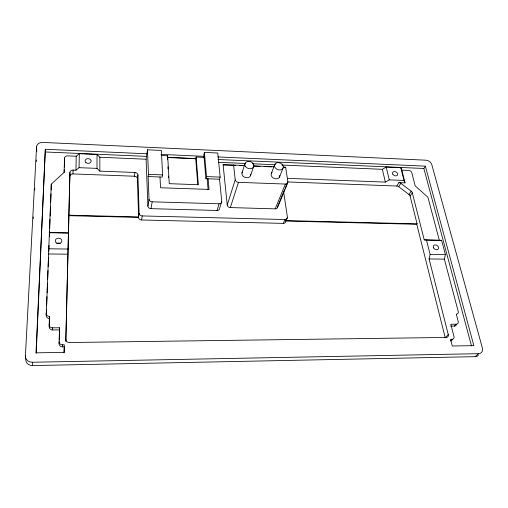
<?xml version="1.0" encoding="UTF-8"?>
<svg xmlns="http://www.w3.org/2000/svg" width="508" height="508" viewBox="0 0 508 508"><rect width="100%" height="100%" fill="white"/><g stroke="black" fill="none" stroke-linecap="round" stroke-linejoin="round"><path stroke-width="0.76" d="M64.332 167.088L64.522 158.096A3.035 2.356 3.7 0 1 67.621 155.873L76.225 156.242L79.312 153.689L97.034 154.464L99.847 157.251L146.094 159.226L147.472 149.797L161.347 150.431L162.611 174.911L162.217 177.076L148.12 176.549L149.022 199.225L147.904 206.089A3.01 2.457 9.8 0 0 151.003 208.655L217.068 210.471A2.921 2.381 16.7 0 0 219.672 208.744M287.115 217.862L285.712 221.044A2.851 2.305 23.5 0 1 283.312 223.38L141.605 219.983A3.016 2.489 8.6 0 1 138.519 217.405L139.122 213.328L137.916 174.942A2.959 2.35 8.8 0 0 134.906 172.472L99.847 171.12L97.003 168.377L97.034 154.464M49.562 318.586A3.448 2.997 -7.9 0 1 46.228 315.589L51.27 184.15L64.103 172.371L64.522 158.096M65.805 340.83L69.939 172.377A3.061 2.407 3.6 0 1 73.057 170.091L75.952 170.199L79.07 167.672L97.003 168.377M65.83 341.319L69.939 172.377M69.894 176.213A3.042 2.394 3.5 0 1 72.987 173.933L73.057 170.091M79.07 167.672L79.312 153.689M75.952 170.199L76.225 156.242M64.122 352.889L64.256 347.599M64.275 346.843L62.528 346.869A3.499 3.105 -9.7 0 1 59.125 343.795L59.519 327.762L52.553 327.825A3.493 3.054 -8.5 0 1 49.174 324.783L49.486 316.401A3.467 3.004 -7.6 0 1 46.133 313.398M59.125 343.795L59.176 342.252M59.239 339.935L59.519 327.762M64.167 172.625L64.262 169.462M59.538 329.895L52.61 329.959A3.473 3.042 -8.8 0 1 49.251 326.93L49.53 319.341M46.228 315.589L46.476 309.27M46.634 305.314L46.977 296.621M47.136 292.671L47.511 283.185M47.663 279.235L48.012 270.542M48.165 266.586L48.508 257.893M48.762 251.568L49.009 245.25M49.352 236.55L49.543 231.813M49.67 228.651L50.044 219.164M50.171 216.002L50.546 206.515M50.698 202.565L51.048 193.872M51.2 189.922L51.27 184.15M146.672 153.778L45.326 149.282L35.992 352.831L64.084 352.368L64.281 344.786L62.528 344.811A3.512 3.118 -9.5 0 1 59.106 341.719M36.208 353.289L45.326 149.282M33.204 218.516L33.293 216.935M34.715 190.049L34.798 188.462M36.227 161.576L36.309 159.995M25.4 355.898L36.563 146.78A6.115 4.661 2.3 0 1 42.901 142.418L425.875 160.191A5.251 3.766 30.1 0 1 431.781 164.573L482.39 348.012A6.261 4.839 43.6 0 1 478.492 353.689L475.183 356.654L32.588 365.582A7.195 6.337 -15 0 1 25.749 359.283L25.4 355.898A7.258 6.388 -14.5 0 0 32.309 362.248L32.588 365.582M68.936 215.189L138.589 216.916L137.414 178.683A2.94 2.343 8.7 0 0 134.423 176.225L134.906 172.472M137.414 178.683L137.916 174.942M148.12 176.549L148.457 174.371L147.472 149.797M141.605 219.983L142.24 215.925A3.042 2.502 8.8 0 1 139.122 213.328M151.003 208.655L152.159 201.816A3.048 2.477 10.1 0 1 149.022 199.225M161.442 155.505L167.678 155.785L167.361 157.524L195.72 158.756L196.126 157.036L204.502 157.404M65.818 339.446A3.493 3.105 -8.3 0 0 69.234 342.525L446.246 337.452A3.099 2.438 41.8 0 0 448.291 334.658L429.082 258.953L430.124 254.368L426.466 240.068L424.237 239.852L412.28 192.729A2.711 2.013 30.6 0 0 411.163 191.141L400.818 183.337A2.699 2 29.7 0 0 398.907 182.632L396.811 186.023L287.572 181.94M450.52 326.13L454.362 326.092L456.216 324.199A3.054 2.375 41 0 0 458.203 321.481L456.267 314.141A3.023 2.337 40.2 0 0 458.235 311.48L444.348 259.15L445.421 254.597L441.617 240.36L424.237 239.852M204.381 152.394L203.841 154.578L205.943 178.714L219.545 179.222L220.154 177.101L217.767 153.01L204.381 152.394L206.502 176.581L205.943 178.714M217.068 210.471L219.062 203.797A2.959 2.4 16.8 0 0 221.729 201.435L219.545 179.222M219.704 208.115L221.729 201.435M227.235 205.08L235.217 179.749L233.591 165.081L223.114 164.821L227.235 205.08A2.896 2.35 18 0 0 230.327 207.575L275.196 208.858A2.851 2.286 22.2 0 0 277.616 207.169M230.327 207.575L238.474 182.34A3.042 2.407 18.2 0 1 235.217 179.749M241.96 172.942L244.881 163.906M250.704 175.171L253.771 166.186M271.443 173.241L274.815 164.306M279.464 177.171L282.969 168.288A4.547 3.518 21.2 0 0 278.327 162.643A4.547 3.518 21.2 0 0 275.361 167.989A4.547 3.518 21.2 0 0 282.969 168.288M275.196 208.858L285.375 184.055A2.991 2.337 22.2 0 0 287.884 181.718L285.655 167.272L283.293 167.17M277.622 206.553L284.563 189.757M285.166 188.297L287.579 182.448M277.419 207.734L287.687 182.924M283.312 223.38L285.007 219.526A2.87 2.311 23.5 0 0 287.414 217.183L283.674 192.126M396.811 186.023A2.68 1.994 29.8 0 1 398.716 186.722L400.818 183.337M471.488 345.935L423.856 168.478L425.361 166.148L217.926 156.94M448.291 334.658L445.237 337.757L416.763 224.282L417.074 223.844L410.096 196.069A2.692 2.007 30.7 0 0 408.978 194.488L411.163 191.141M410.096 196.069L412.28 192.729M450.552 340.697L451.949 339.312A3.105 2.432 42.1 0 0 453.974 336.518L450.812 324.244L456.216 324.199M281.8 165.024L382.365 169.316L386.213 167.049L400.812 167.684L401.834 170.148L405.016 182.867L398.907 182.632M287.414 178.34L385.356 182.112L389.261 179.864L404 180.442L405.016 182.867M32.309 362.248L478.492 353.689M451.949 339.312L450.577 339.331L452.279 346.005L473.856 345.65L425.361 166.148M48.495 253.956L67.92 254.216M429.082 258.953L444.348 259.15M48.533 248.774L68.015 249.06M430.124 254.368L445.421 254.597M49.346 232.524L68.447 232.899M49.168 232.715L68.409 233.089M426.466 240.068L441.617 240.36M142.24 215.925L285.007 219.526M285.915 220.586L417.074 223.844M68.929 215.684L138.519 217.405M285.712 221.044L416.763 224.282M283.375 167.202L285.655 167.272M152.159 201.816L219.062 203.797M238.474 182.34L285.375 184.055M148.457 174.371L162.611 174.911M206.502 176.581L220.154 177.101M72.987 173.933L134.423 176.225M233.591 165.081L244.634 165.544M253.314 165.906L273.825 166.77M223.114 164.821L235.718 165.348M239.655 165.513L244.38 165.71M253.835 166.11L260.134 166.37M264.077 166.535L271.951 166.865M45.415 151.981L146.755 156.401M167.335 157.296L196.634 158.572M218.008 159.506L423.856 168.478M218.459 162.319L245.377 163.468M252.508 163.773L275.469 164.751M401.834 170.148L408.8 170.447A2.661 1.943 29.6 0 1 411.785 172.682L415.182 185.877L427.907 197.231L439.299 240.144M160.922 154.413L204.47 156.343M398.716 186.722L408.978 194.488M400.812 167.684L404 180.442M386.213 167.049L389.261 179.864M382.365 169.316L385.356 182.112M208.102 178.791L209.042 189.414L160.534 187.763L160.001 176.994M207.137 178.702L208.109 189.725M196.126 157.036L198.355 184.715L169.259 183.686L167.678 155.785M195.72 158.756L197.809 184.81M167.405 158.299L167.488 159.842M167.881 166.808L168.015 169.132M168.408 176.092L168.491 177.641M36.563 146.78L36.773 151.295M146.094 159.226L147.904 206.089M49.486 316.401L49.536 317.856M49.174 324.783L49.251 326.93M52.553 327.825L52.61 329.959M62.528 344.811L62.528 346.869M99.847 157.251L99.847 171.12M250.736 174.231A4.521 3.556 18.8 0 1 245.618 177.565A4.521 3.556 18.8 0 1 242.297 172.079M279.775 175.374A4.477 3.493 21.2 0 1 274.276 178.505A4.477 3.493 21.2 0 1 272.028 172.517M478.555 354.946A6.21 4.813 43.8 0 1 475.183 356.654M456.336 324.726A3.042 2.369 41.1 0 1 454.362 326.092M452.095 339.75A3.086 2.426 42.2 0 1 450.767 341.059M64.516 160.757A3.023 2.35 3.6 0 1 64.637 160.153M57.061 243.376A3.251 2.699 -1.2 0 1 60.3 243.434M245.688 166.751A4.597 3.581 18.9 0 0 253.435 167.056A4.597 3.581 18.9 0 0 248.85 161.36A4.597 3.581 18.9 0 0 245.688 166.751M433.591 247.904A2.864 2.172 34.9 0 0 438.188 249.053A2.864 2.172 34.9 0 0 435.966 244.989A2.864 2.172 34.9 0 0 433.591 247.904M56.845 243.192A3.283 2.711 -0.9 0 0 61.836 240.919A3.283 2.711 -0.9 0 0 56.985 238.493A3.283 2.711 -0.9 0 0 56.845 243.192M392.817 174.193A2.692 1.981 29 0 0 397.212 175.33A2.692 1.981 29 0 0 395.211 171.66A2.692 1.981 29 0 0 392.817 174.193M85.979 162.604A3.029 2.362 5.2 0 0 91.04 161.747A3.029 2.362 5.2 0 0 87.363 158.699A3.029 2.362 5.2 0 0 85.979 162.604"/></g></svg>
